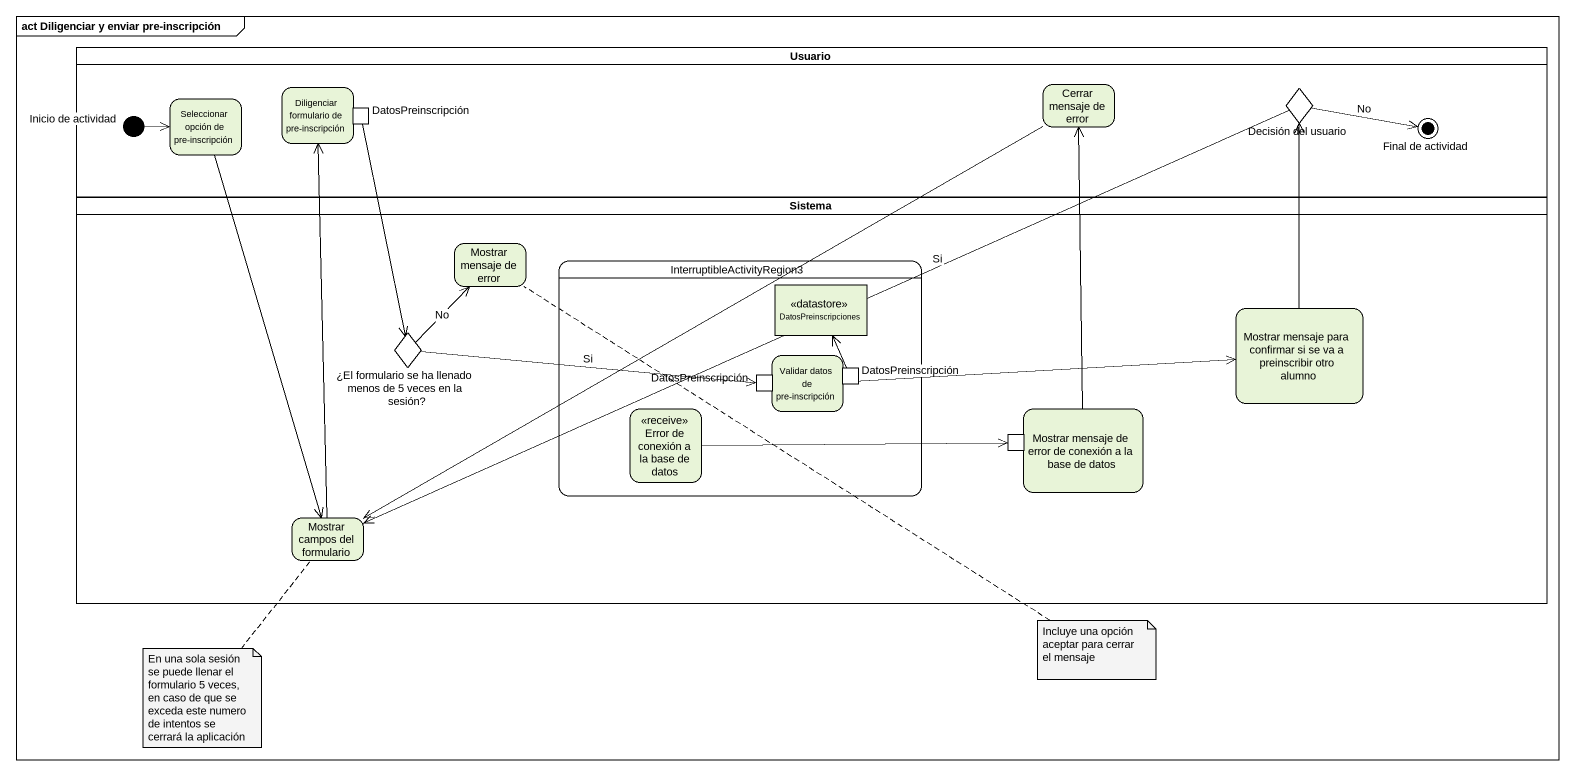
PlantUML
@startuml
mainframe act Diligenciar y enviar pre-inscripción
hide empty description
state Usuario <<partition>> {
  state "Diligenciar formulario de pre-inscripción" as Diligenciar_formulario_de {
    state DatosPreinscripción <<outputPin>>
  }
  state "Cerrar mensaje de error" as Cerrar_mensaje_de_error
  state "Decisión del usuario" as Decisión_del_usuario <<choice>>
  state "Inicio de actividad" as Inicio_de_actividad <<start>>
  state "Seleccionar opción de pre-inscripción" as Seleccionar_opción_de_pre
  state "Final de actividad" as Final_de_actividad <<end>>
}
state Sistema <<partition>> {
  state "Mostrar mensaje de error" as Mostrar_mensaje_de_error
  state InterruptibleActivityRegion3 {
    state DatosPreinscripciones <<datastore>>
    state "Validar datos de pre-inscripción" as Validar_datos_de_pre {
      state "DatosPreinscripción" as DatosPreinscripción_2 <<inputPin>>
      state "DatosPreinscripción" as DatosPreinscripción_3 <<outputPin>>
    }
    state "Error de conexión a la base de datos" as Error_de_conexión_a_la_base <<receive>>
  }
  state "Mostrar mensaje para confirmar si se va a preinscribir otro alumno" as Mostrar_mensaje_para
  state "¿El formulario se ha llenado menos de 5 veces en la sesión?" as El_formulario_se_ha_llenado <<choice>>
  state "Mostrar mensaje de error de conexión a la base de datos" as Mostrar_mensaje_de_error_de {
    state pin1 <<inputPin>>
  }
  state "Mostrar campos del formulario" as Mostrar_campos_del
}
Cerrar_mensaje_de_error -left-> Mostrar_campos_del
Decisión_del_usuario -right-> Final_de_actividad : No
Decisión_del_usuario -left-> Mostrar_campos_del : Si
Inicio_de_actividad -right-> Seleccionar_opción_de_pre
Seleccionar_opción_de_pre --> Mostrar_campos_del
DatosPreinscripción --> El_formulario_se_ha_llenado
Mostrar_mensaje_para -up-> Decisión_del_usuario
El_formulario_se_ha_llenado -up-> Mostrar_mensaje_de_error : No
El_formulario_se_ha_llenado -right-> DatosPreinscripción_2 : Si
Validar_datos_de_pre -right-> Mostrar_mensaje_para
Error_de_conexión_a_la_base -right-> pin1
DatosPreinscripción_3 -up-> DatosPreinscripciones
Mostrar_mensaje_de_error_de -up-> Cerrar_mensaje_de_error
Mostrar_campos_del -up-> Diligenciar_formulario_de
note bottom of Mostrar_mensaje_de_error : Incluye una opción aceptar para cerrar el mensaje
note bottom of Mostrar_campos_del : En una sola sesión se puede llenar el formulario 5 veces, en caso de que se exceda este numero de intentos se cerrará la aplicación
@enduml
